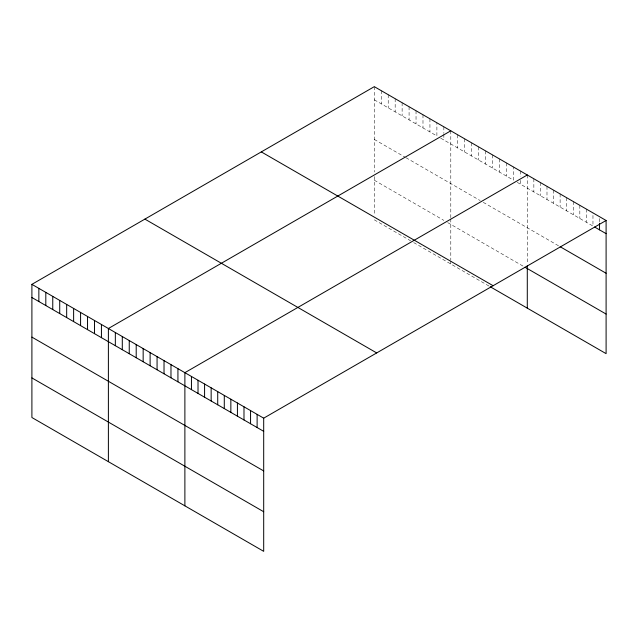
<?xml version="1.0" encoding="UTF-8"?>
<svg xmlns="http://www.w3.org/2000/svg" width="638" height="638" viewBox="0 0 638 638"><rect width="100%" height="100%" fill="white"/><g stroke="black" fill="none" stroke-linecap="round" stroke-linejoin="round"><path stroke-width="0.48" stroke-dasharray="3.19 2.39" d="M374.307 86.656L374.307 172.069M374.307 99.823L436.894 135.958L436.894 122.791M440.754 138.191L513.383 180.123L513.383 166.957M517.243 182.348L592.965 226.067L592.965 212.901M374.307 139.427L405.21 157.267M405.983 157.714L480.159 200.539M483.253 202.326L559.311 246.236M374.307 180.227L443.849 220.373M447.709 222.606L523.423 266.325M374.307 219.831L410.625 240.797M413.711 242.576L489.434 286.295M599.529 218.571L599.529 222.335M586.394 209.112L586.394 222.271M579.83 205.316L579.83 218.483M573.259 201.528L573.259 214.695M566.696 197.732L566.696 210.899M560.124 193.944L560.124 207.111M553.561 190.148L553.561 203.315M546.989 186.36L546.989 199.527M540.426 182.564L540.426 195.73M533.854 178.776L533.854 191.942M527.291 174.987L527.291 264.02M520.337 170.968L520.337 176.614M520.337 180.371L520.337 184.135M506.428 162.937L506.428 176.104M499.474 158.926L499.474 172.093M492.52 154.906L492.52 168.073M485.566 150.895L485.566 164.062M478.612 146.884L478.612 160.042M471.657 142.864L471.657 156.031M464.703 138.853L464.703 152.019M457.749 134.833L457.749 148M450.795 130.822L450.795 218.044M450.795 218.954L450.795 260.033M450.795 261.022L450.795 263.988M443.849 126.81L443.849 133.39M443.849 134.331L443.849 139.969M429.94 118.78L429.94 131.946M422.986 114.76L422.986 127.927M416.032 110.749L416.032 123.916M409.078 106.729L409.078 119.896M402.123 102.718L402.123 115.885M395.169 98.707L395.169 111.865M388.215 94.687L388.215 107.854M381.261 90.676L381.261 103.842M374.307 176.598L374.307 214.878"/><path stroke-width="0.96" d="M31.9 284.349L263.693 418.169L263.693 551.344L31.9 417.515L31.9 284.349L374.307 86.656L606.1 220.485L606.1 353.651L490.207 286.741M450.795 130.822L108.388 328.506L108.388 461.681M527.291 174.987L184.884 372.672L184.884 505.838M263.693 418.169L606.1 220.485M594.608 227.016L606.1 233.652M560.124 246.707L606.1 273.247M524.97 267.21L606.1 314.055M261.309 151.9L493.102 285.72M144.898 219.113L376.691 352.934M31.9 297.515L263.693 431.336M31.9 337.111L263.693 470.94M31.9 377.911L263.693 511.74M599.529 223.276L599.529 229.855M527.291 265.831L527.291 308.154M257.122 414.381L257.122 427.548M250.559 410.585L250.559 423.752M243.987 406.797L243.987 419.964M237.424 403.001L237.424 416.167M230.852 399.213L230.852 412.379M224.289 395.424L224.289 408.583M217.718 391.628L217.718 404.795M211.154 387.84L211.154 400.999M204.583 384.044L204.583 397.211M198.019 380.256L198.019 393.423M191.448 376.46L191.448 389.627M177.93 368.652L177.93 381.819M170.976 364.641L170.976 377.808M164.022 360.63L164.022 373.788M157.068 356.61L157.068 369.777M150.113 352.599L150.113 365.765M143.159 348.579L143.159 361.746M136.205 344.568L136.205 357.735M129.251 340.548L129.251 353.715M122.297 336.537L122.297 349.704M115.342 332.526L115.342 345.692M101.434 324.495L101.434 337.661M94.488 320.475L94.488 333.642M87.534 316.464L87.534 329.631M80.579 312.453L80.579 325.611M73.625 308.433L73.625 321.6M66.671 304.422L66.671 317.588M59.717 300.402L59.717 313.569M52.763 296.391L52.763 309.558M45.808 292.379L45.808 305.538M38.854 288.36L38.854 301.527"/></g></svg>
